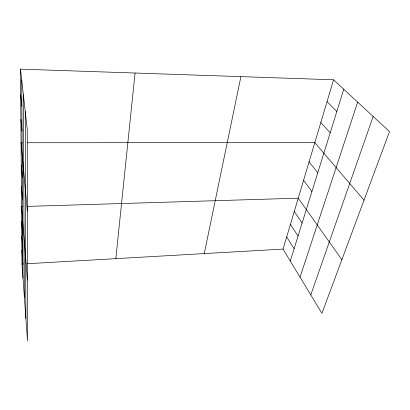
<?xml version="1.0" encoding="UTF-8"?>
<svg xmlns="http://www.w3.org/2000/svg" width="410" height="410" viewBox="0 0 410 410"><rect width="100%" height="100%" fill="white"/><g stroke="black" fill="none" stroke-linecap="round" stroke-linejoin="round"><path stroke-width="0.61" d="M115.83 258.654L135.059 73.031M204.262 253.59L240.911 76.634M333.561 79.786L389.5 131.62L321.927 313.342L283.059 249.08L333.561 79.786L20.5 69.131L21.986 264.025L27.501 340.869L27.255 129.529L20.5 69.131M290.295 261.042L343.754 89.231M300.053 277.18L357.658 102.116M310.785 294.923L373.161 116.486M21.986 264.025L23.242 263.953M27.009 263.738L283.059 249.08M22.806 206.532L21.551 206.573L27.429 280.132M27.214 206.399L298.239 198.184L341.873 259.704M22.335 142.747L21.064 142.747L27.352 211.145M27.419 142.747L314.813 142.618L364.003 200.188M327.047 101.624L336.825 111.489M320.805 122.549L330.199 132.789M309.068 161.883L317.765 172.759M303.549 180.39L311.923 191.531M294.277 211.468L302.124 223.014M290.429 224.367L298.065 236.068M286.692 236.903L294.124 248.737M20.695 94.894L21.873 106.236M20.884 119.402L22.037 131.267M21.233 165.01L22.345 177.725M21.397 186.263L22.483 199.332M21.663 221.661L22.719 235.248M21.776 236.252L22.817 250.023M21.884 250.366L22.909 264.306M21.704 79.888L23.001 278.118M23.365 94.736L24.374 297.276M25.241 111.54L25.902 318.549"/></g></svg>
